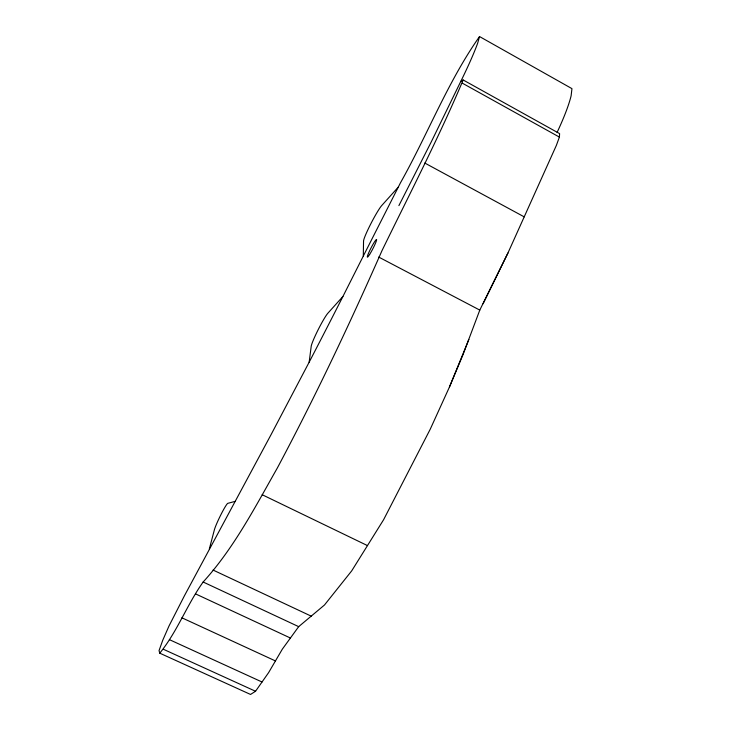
<?xml version="1.0" encoding="UTF-8"?>
<svg xmlns="http://www.w3.org/2000/svg" width="731" height="731" viewBox="0 0 731 731"><rect width="100%" height="100%" fill="white"/><g stroke="black" fill="none" stroke-linecap="round" stroke-linejoin="round"><path stroke-width="1.1" d="M398.898 205.603L431.272 141.869L460.777 81.433L463.162 79.981L559.608 133.618L559.398 137.09L556.382 145.368L507.944 253.008L479.792 310.099L462.979 354.754L449.41 387.11L430.221 429.243L383.583 519.75L351.693 570.874L324.473 605.003L298.677 626.65L282.321 649.174L268.624 672.602L255.539 691.261L250.532 694.45L159.76 653.167L159.047 650.59L162.73 640.292L169.007 625.983L184.313 595.993L271.128 434.525L309.158 362.192A519.494 32.767 -63 0 0 342.903 296.503L363.298 256.078L363.545 241.111A20.706 1.873 -62.5 0 1 370.708 224.024A20.706 1.873 -62.5 0 1 381.582 205.703L398.185 187.246M309.158 362.192L311.15 346.759A19.454 1.791 -63.1 0 1 317.83 330.366A19.454 1.791 -63.1 0 1 327.927 313.16L342.903 296.503M159.76 653.167C177.295 631.648 186.981 604.647 203.145 582.013C233.874 548.213 254.973 507.36 277.378 467.922C315.207 396.924 349.592 324.162 382.021 250.587C409.57 194.026 438.71 137.867 463.162 79.981M209.34 548.944L214.366 529.865A15.543 1.352 -64 0 1 221.1 514.286A15.543 1.352 -64 0 1 227.844 503.33L235.208 501.356M557.095 132.393A82.64 14.309 -60.7 0 0 571.121 95.798L571.953 88.634L479.536 36.55L477.654 43.22A83.709 7.657 -61.9 0 1 460.777 81.433M449.41 387.11L468.873 339.458M483.1 303.721L507.944 253.008M363.298 256.078L400.524 182.704C427.662 134.495 447.692 81.771 479.536 36.55M169.382 639.634L262.036 682.005M163.516 649.329L255.539 691.261M181.9 617.805L275.45 660.934M195.753 593.983L290.417 638.026M203.145 582.013L298.677 626.65M213.059 570.052L311.205 616.142M262.191 494.723L367.465 545.591M378.704 257.065L479.792 310.099M424.775 163.031L524.228 216.869M462.367 83.188L559.398 137.09M369.621 254.47A9.996 0.996 -62.6 0 0 376.62 239.741A9.996 0.996 -62.6 0 0 369.557 250.934A9.996 0.996 -62.6 0 0 369.621 254.47"/></g></svg>
